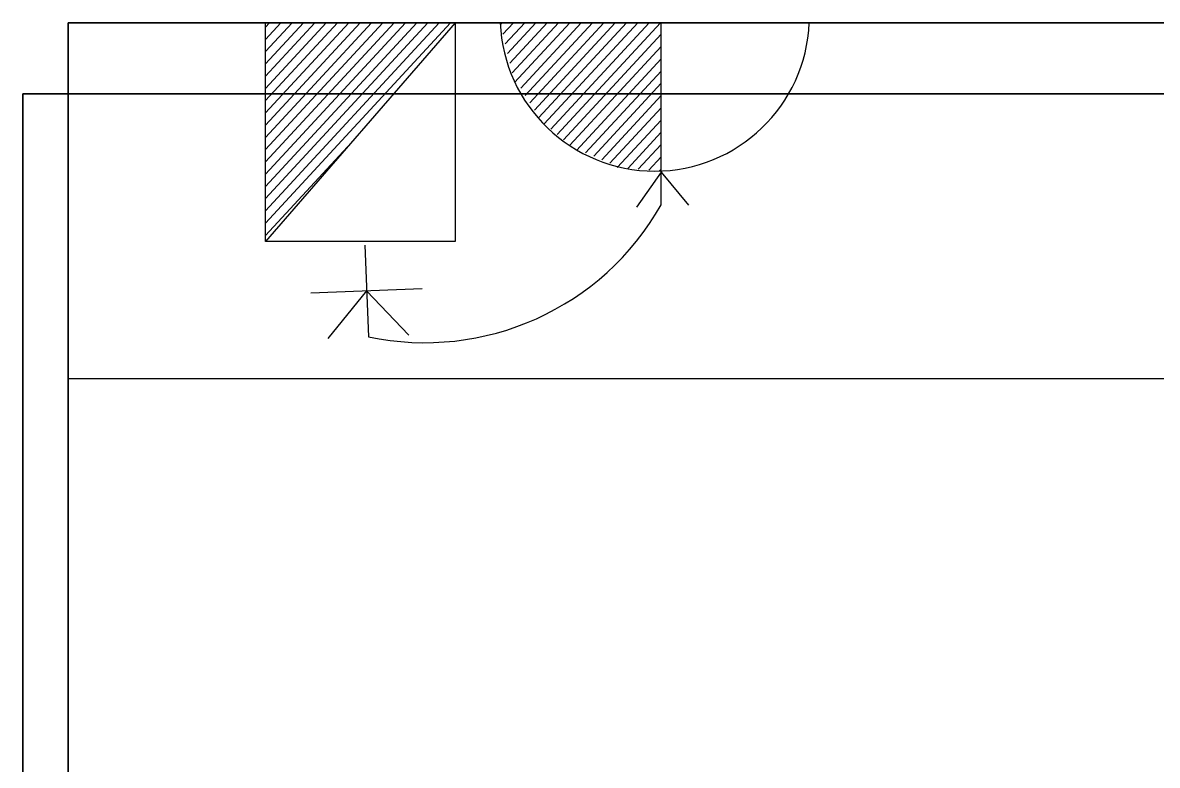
# Model space of a CAD drawing. Header units: millimetres. Extents: x 0 to 1275, y -1288 to 0.
# Drawn here: x 0 to 638, y -417 to 0 of the extents above; entities that cross this region are included whole.
import ezdxf

# ---------------------------------------------------------------- set-up
doc = ezdxf.new("R2010")
doc.units = ezdxf.units.MM
doc.header["$LTSCALE"] = 1000
doc.header["$MEASUREMENT"] = 0
doc.layers.add('HPG Electrical', color=7, linetype='Continuous', true_color=0x0097b5)
doc.layers.add('HPG Equipment', color=20, linetype='Continuous')

# ---------------------------------------------------------------- blocks, each defined once
blk = doc.blocks.new('A$C59D666D6')
at = {"layer": 'HPG Electrical'}
h = blk.add_hatch(dxfattribs=at)
h.set_pattern_fill('ANSI31', color=256, scale=56.502556, angle=722.26073, style=0)
h.set_pattern_definition([(47.260734, (-49574.94, -11972.2184), (-5.1872854, 4.7932755), [])])
h.paths.add_polyline_path([(175, 0), (336.14, 185.9), (336.14, 0)])
h = blk.add_hatch(dxfattribs=at)
h.set_pattern_fill('ANSI31', color=256, scale=56.502556, angle=722.26073, style=0)
h.set_pattern_definition([(47.260734, (-49816.5425, -12509.0525), (-5.1872854, 4.7932755), [])])
edge = h.paths.add_edge_path()
edge.add_line((0, 0), (0, 125.96))
edge.add_line((0, 125.96), (39.12, 122.94))
edge.add_line((38.94, 121.28), (70.69, 107.66))
edge.add_line((71.63, 108.8), (101.78, 83.93))
edge.add_line((101.78, 83.93), (121.07, 52.55))
edge.add_line((123.83, 53.23), (136.66, 0.68))
edge.add_line((136.66, 0), (0, 0))
for p, q in [((250.25, 227.86), (214.29, 265.51)), ((250.25, 227.86), (283.12, 268.23)), ((0, 127.07), (-23.18, 154.93)), ((0, 127.07), (20.91, 156.67)), ((0, 154.64), (0, 0)), ((175, 0), (-175, 0))]:
    blk.add_line(p, q, dxfattribs=at)
for points in [[(251.78, 188.93), (248.71, 266.79)], [(203, 225.99), (297.5, 229.72)], [(175, 0), (175, 185.9), (336.14, 185.9), (336.14, 0), (175, 0), (336.14, 185.9)], [(175, 0), (336.14, 185.9), (336.14, 0), (175, 0)]]:
    blk.add_lwpolyline(points, dxfattribs=at)
for centre, radius, start, end in [((200.76, 41.27), 230.56, 77.99657, 150.54645), ((5.41, -5.29), 131.36, 2.30789, 177.69211)]:
    blk.add_arc(centre, radius, start, end, dxfattribs=at)

msp = doc.modelspace()

# ---------------------------------------------------------------- linework, layer by layer
at = {"layer": 'HPG Equipment'}
for p, q in [((25.46, 0), (25.46, -200)), ((25.46, -755.6), (25.46, 0)), ((1000, 0), (25.46, 0)), ((25.46, 0), (1000, 0)), ((980, 0), (25.46, 0)), ((25.46, 0), (25.46, -755.6)), ((25.46, -755.6), (25.46, 0)), ((25.46, 0), (980, 0)), ((920, -40), (0, -40)), ((0, -40), (0, -715.6)), ((0, -715.6), (0, -40)), ((0, -40), (920, -40)), ((0, -40), (0, -40)), ((25.46, -200), (25.46, -40)), ((25.46, -40), (25.46, -715.6)), ((25.46, -40), (1000, -40)), ((25.46, -40), (1000, -40)), ((25.46, -200), (1000, -200)), ((25.46, -200), (1000, -200))]:
    msp.add_line(p, q, dxfattribs=at)

# ---------------------------------------------------------------- block references
at = {"layer": 'HPG Electrical', "lineweight": 0, "xscale": 0.6614328201711488, "yscale": 0.6614328201711488, "zscale": 0.6614328201711488, "rotation": 180}
msp.add_blockref('A$C59D666D6', (358.71, 0), dxfattribs=at)

doc.saveas('drawing.dxf')
